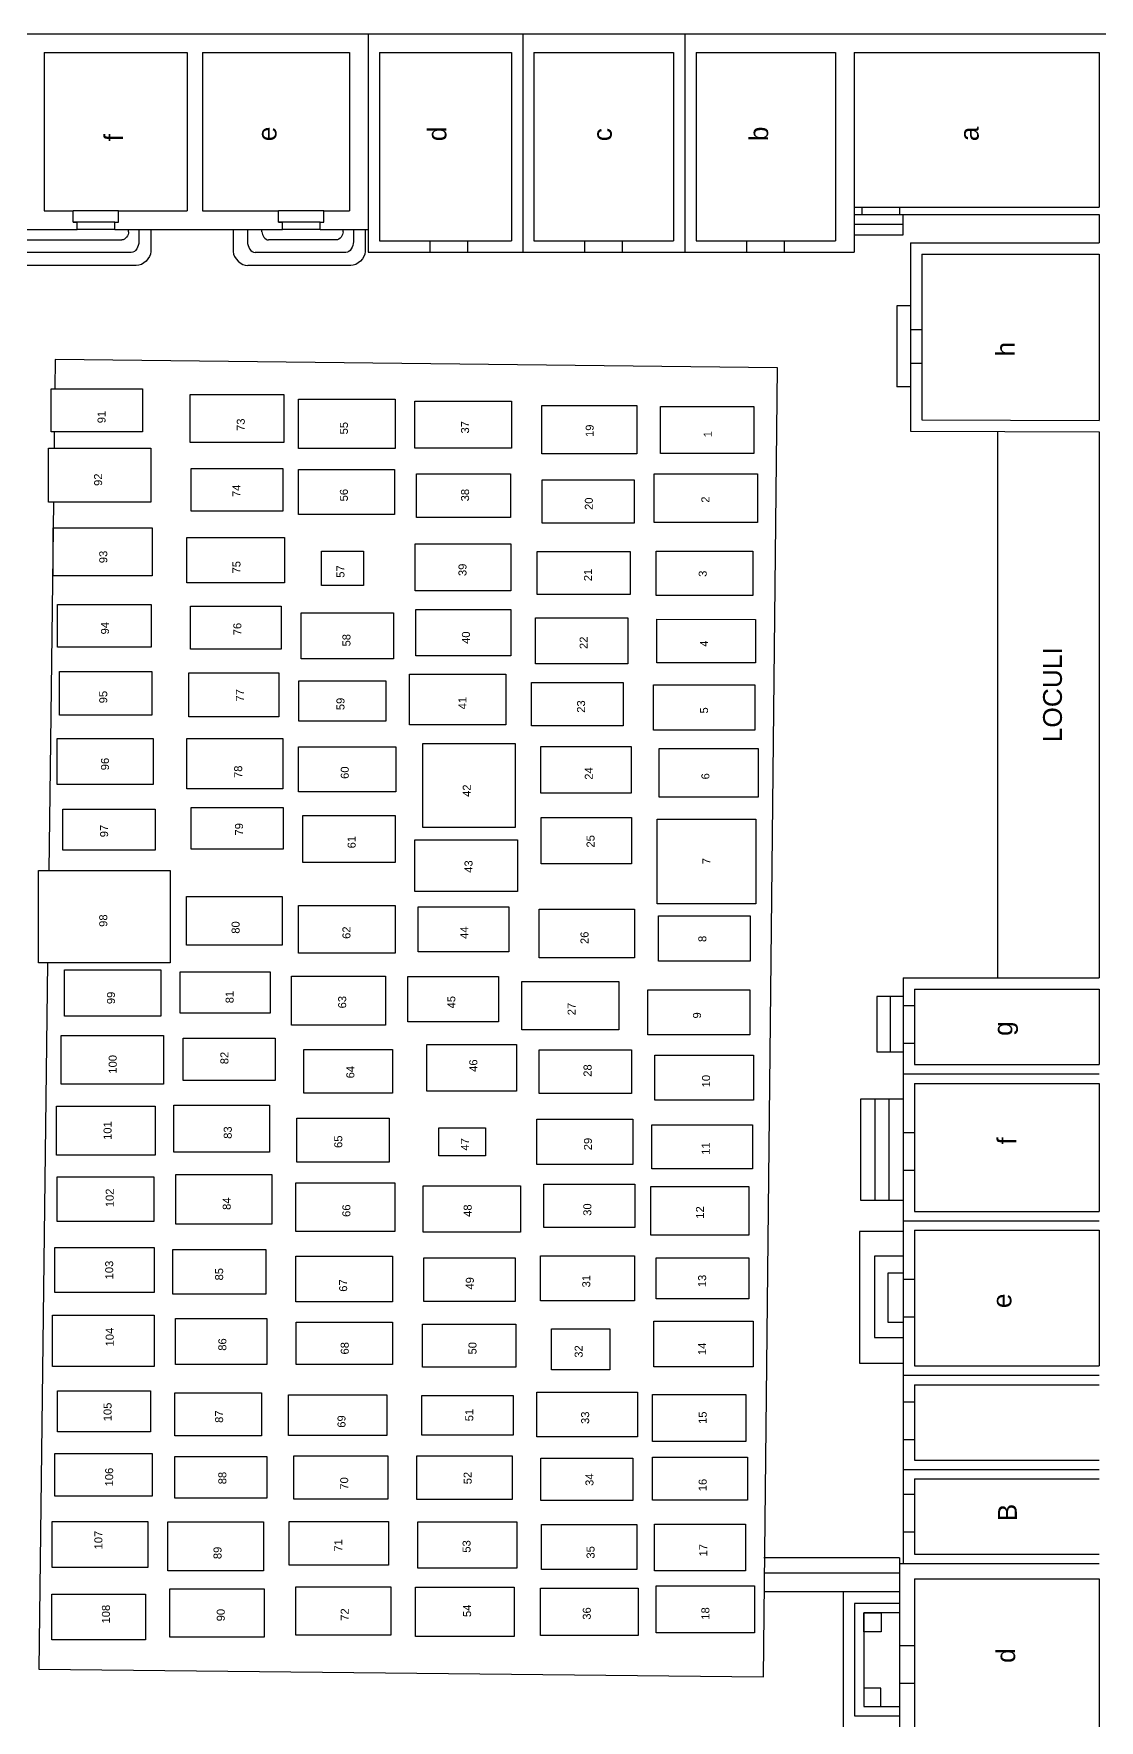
# Model space of a CAD drawing. Header units: millimetres. Extents: x 4085 to 4872, y 1447 to 1654.
# Drawn here: x 4180.1 to 4208.37, y 1608.96 to 1653.74 of the extents above; entities that cross this region are included whole.
import ezdxf

# ---------------------------------------------------------------- set-up
doc = ezdxf.new("R2010")
doc.units = ezdxf.units.MM
for name, color, linetype in [('01', 4, 'Continuous'), ('02', 3, 'Continuous'), ('04', 1, 'Continuous'), ('scritte', 6, 'Continuous')]:
    doc.layers.add(name, color=color, linetype=linetype)
doc.styles.get("Standard").update_dxf_attribs({"font": 'arial.ttf'})

# ---------------------------------------------------------------- blocks, each defined once
blk = doc.blocks.new('porta')
at = {"layer": '02', "color": 3}
for p, q in [((2556.688, 1439.223), (2555.488, 1439.223)), ((2556.588, 1438.923), (2555.588, 1438.923)), ((2556.588, 1438.723), (2555.588, 1438.723))]:
    blk.add_line(p, q, dxfattribs=at)
at = {"layer": '04'}
for p, q in [((2555.488, 1438.923), (2555.588, 1438.923)), ((2556.588, 1438.923), (2556.688, 1438.923))]:
    blk.add_line(p, q, dxfattribs=at)
for points in [[(2555.588, 1438.723), (2555.588, 1438.923), (2555.488, 1438.923), (2555.488, 1439.223)], [(2556.588, 1438.723), (2556.588, 1438.923), (2556.688, 1438.923), (2556.688, 1439.223)]]:
    blk.add_lwpolyline(points, dxfattribs=at)

msp = doc.modelspace()

# ---------------------------------------------------------------- linework, layer by layer
at = {"layer": '01'}
for p, q in [((4201.8736, 1648.6777), (4203.1736, 1648.6777)), ((4203.1736, 1648.3967), (4203.1736, 1648.9351)), ((4178.1966, 1648.2597), (4182.3196, 1648.2597)), ((4182.3196, 1648.2597), (4182.4359, 1648.2597)), ((4182.6149, 1648.4797), (4182.6149, 1648.5351)), ((4182.8885, 1648.5351), (4182.8885, 1648.2096)), ((4183.205, 1648.5351), (4183.205, 1647.953)), ((4185.3943, 1648.5351), (4185.3943, 1647.953)), ((4185.7707, 1648.5351), (4185.7707, 1648.2096)), ((4186.1528, 1648.4797), (4186.1528, 1648.5351)), ((4188.1274, 1648.2597), (4186.3318, 1648.2597)), ((4188.3062, 1648.4752), (4188.3062, 1648.5351)), ((4188.5799, 1648.5351), (4188.5799, 1648.2096)), ((4188.8964, 1648.5351), (4188.8964, 1647.953)), ((4201.8736, 1648.3967), (4203.1736, 1648.3967)), ((4182.6878, 1647.925), (4177.8362, 1647.925)), ((4188.3792, 1647.925), (4185.9714, 1647.925)), ((4182.8191, 1647.5779), (4177.645, 1647.5779)), ((4188.5105, 1647.5779), (4185.7802, 1647.5779)), ((4203.3655, 1646.51), (4203.003, 1646.51)), ((4203.003, 1646.51), (4203.003, 1644.3602)), ((4203.3655, 1644.3602), (4203.003, 1644.3602)), ((4203.1736, 1628.1769), (4202.4736, 1628.1769)), ((4202.4736, 1628.1769), (4202.4736, 1626.7088)), ((4202.8236, 1628.1769), (4202.8236, 1626.7088)), ((4203.1736, 1627.9382), (4203.1736, 1626.9382)), ((4203.4736, 1627.9382), (4203.4736, 1626.9382)), ((4202.4736, 1626.7088), (4203.1736, 1626.7088)), ((4203.1736, 1625.4476), (4202.0338, 1625.4476)), ((4202.0338, 1625.4476), (4202.0338, 1622.7673)), ((4202.4138, 1625.4476), (4202.4138, 1622.7673)), ((4202.7937, 1625.4476), (4202.7937, 1622.7673)), ((4203.1736, 1624.5635), (4203.1736, 1623.5635)), ((4203.4736, 1624.5635), (4203.4736, 1623.5635)), ((4202.0338, 1622.7673), (4203.1736, 1622.7673)), ((4203.1736, 1621.9385), (4202.0074, 1621.9385)), ((4202.0074, 1621.9385), (4202.0074, 1618.4385)), ((4203.1736, 1621.2867), (4202.4137, 1621.2867)), ((4202.4137, 1621.2867), (4202.4137, 1619.126)), ((4203.1736, 1620.8334), (4202.7614, 1620.8334)), ((4202.7614, 1620.8334), (4202.7614, 1619.534)), ((4203.1736, 1620.6697), (4203.1736, 1619.6697)), ((4203.4736, 1620.6697), (4203.4736, 1619.6697)), ((4202.7614, 1619.534), (4203.1736, 1619.534)), ((4202.4137, 1619.126), (4203.1736, 1619.126)), ((4202.0074, 1618.4385), (4203.1736, 1618.4385)), ((4203.1736, 1617.4167), (4203.1736, 1616.4167)), ((4203.4736, 1617.4167), (4203.4736, 1616.4167)), ((4203.1736, 1614.962), (4203.1736, 1613.962)), ((4203.4736, 1614.962), (4203.4736, 1613.962)), ((4203.0736, 1613.2699), (4199.4736, 1613.2699)), ((4203.0736, 1613.2699), (4203.0736, 1613.1199)), ((4203.0736, 1612.8699), (4199.4736, 1612.8699)), ((4203.0736, 1612.3699), (4199.4736, 1612.3699)), ((4203.0736, 1610.9505), (4203.0736, 1609.9505)), ((4203.4736, 1610.9505), (4203.4736, 1609.9505))]:
    msp.add_line(p, q, dxfattribs=at)
for points in [[(4199.8397, 1644.869), (4180.6673, 1645.0864), (4180.6576, 1644.3037)], [(4199.4646, 1610.1143), (4199.8397, 1644.869)], [(4180.6433, 1643.1628), (4180.6379, 1642.7294)], [(4180.6201, 1641.2966), (4180.5321, 1634.24), (4180.4982, 1631.5205)], [(4180.4676, 1629.0706), (4180.2338, 1610.3218), (4199.4646, 1610.1143)], [(4203.0736, 1612.3699), (4201.5736, 1612.3699), (4201.5736, 1608.7699), (4203.0736, 1608.7699)], [(4203.0736, 1612.0625), (4201.8811, 1612.0625), (4201.8811, 1609.0773), (4203.0736, 1609.0773)], [(4203.0736, 1611.8165), (4202.127, 1611.8165), (4202.127, 1609.3233), (4203.0736, 1609.3233)]]:
    msp.add_lwpolyline(points, dxfattribs=at)
for points in [[(4182.6149, 1648.4797), (4182.6149, 1648.3852), (4182.5305, 1648.2597), (4182.4359, 1648.2597)], [(4182.8885, 1648.2096), (4182.8885, 1648.0935), (4182.8039, 1647.925), (4182.6878, 1647.925)], [(4185.7707, 1648.2096), (4185.7707, 1648.0935), (4185.8553, 1647.925), (4185.9714, 1647.925)], [(4186.1528, 1648.4797), (4186.1528, 1648.3852), (4186.2372, 1648.2597), (4186.3318, 1648.2597)], [(4188.3063, 1648.4797), (4188.3063, 1648.3852), (4188.2219, 1648.2597), (4188.1274, 1648.2597)], [(4188.5799, 1648.2096), (4188.5799, 1648.0935), (4188.4953, 1647.925), (4188.3792, 1647.925)], [(4183.205, 1647.953), (4183.205, 1647.7736), (4182.9985, 1647.5779), (4182.8191, 1647.5779)], [(4185.3943, 1647.953), (4185.3943, 1647.7736), (4185.6008, 1647.5779), (4185.7802, 1647.5779)], [(4188.8964, 1647.953), (4188.8964, 1647.7736), (4188.6899, 1647.5779), (4188.5105, 1647.5779)]]:
    msp.add_open_spline(points, degree=3, dxfattribs=at)
for p in [(4202.4138, 1625.4476), (4202.7937, 1625.4476)]:
    msp.add_point(p, dxfattribs=at)
at = {"layer": '02'}
for p, q in [((4188.9736, 1653.7351), (4188.9736, 1648.5351)), ((4193.0736, 1653.7351), (4193.0736, 1647.9351)), ((4197.3736, 1653.7351), (4197.3736, 1647.9351)), ((4202.0736, 1649.1351), (4203.0736, 1649.1351)), ((4202.0736, 1648.9351), (4203.0736, 1648.9351)), ((4190.6185, 1648.2351), (4191.6185, 1648.2351)), ((4194.7185, 1648.2351), (4195.7185, 1648.2351)), ((4199.0185, 1648.2351), (4200.0185, 1648.2351)), ((4190.6185, 1647.9351), (4191.6185, 1647.9351)), ((4194.7185, 1647.9351), (4195.7185, 1647.9351)), ((4199.0185, 1647.9351), (4200.0185, 1647.9351)), ((4203.3655, 1645.8851), (4203.3655, 1644.9851)), ((4203.6655, 1645.8851), (4203.6655, 1644.9851)), ((4205.6736, 1643.1699), (4205.6736, 1628.6699)), ((4203.1736, 1626.1199), (4208.3736, 1626.1199)), ((4203.1736, 1622.2199), (4208.3736, 1622.2199)), ((4203.1736, 1618.1199), (4208.3736, 1618.1199)), ((4203.1736, 1615.6199), (4208.3736, 1615.6199)), ((4203.0736, 1613.1199), (4208.3736, 1613.1199))]:
    msp.add_line(p, q, dxfattribs=at)
for points in [[(4180.5581, 1644.3037), (4182.9831, 1644.3037), (4182.9831, 1643.1628), (4180.5581, 1643.1628)], [(4184.2488, 1644.1534), (4186.7357, 1644.1534), (4186.7357, 1642.8797), (4184.2488, 1642.8797)], [(4187.1251, 1644.0295), (4189.6918, 1644.0295), (4189.6918, 1642.7205), (4187.1251, 1642.7205)], [(4190.2139, 1643.9808), (4192.7803, 1643.9808), (4192.7803, 1642.734), (4190.2139, 1642.734)], [(4193.5824, 1643.865), (4196.1043, 1643.865), (4196.1043, 1642.5826), (4193.5824, 1642.5826)], [(4196.7281, 1643.8383), (4199.2054, 1643.8383), (4199.2054, 1642.5915), (4196.7281, 1642.5915)], [(4180.4873, 1642.7294), (4183.2044, 1642.7294), (4183.2044, 1641.2966), (4180.4873, 1641.2966)], [(4184.2753, 1642.1899), (4186.7092, 1642.1899), (4186.7092, 1641.0578), (4184.2753, 1641.0578)], [(4187.1251, 1642.1633), (4189.6741, 1642.1633), (4189.6741, 1640.9693), (4187.1251, 1640.9693)], [(4190.2587, 1642.0545), (4192.7538, 1642.0545), (4192.7538, 1640.8879), (4190.2587, 1640.8879)], [(4193.5915, 1641.8942), (4196.0332, 1641.8942), (4196.0332, 1640.7454), (4193.5915, 1640.7454)], [(4196.559, 1642.0545), (4199.3036, 1642.0545), (4199.3036, 1640.7632), (4196.559, 1640.7632)], [(4180.6116, 1640.6151), (4183.2398, 1640.6151), (4183.2398, 1639.342), (4180.6116, 1639.342)], [(4184.162, 1640.3581), (4186.7552, 1640.3581), (4186.7552, 1639.1553), (4184.162, 1639.1553)], [(4190.2234, 1640.1908), (4192.7631, 1640.1908), (4192.7631, 1638.944), (4190.2234, 1638.944)], [(4187.7376, 1639.9955), (4188.8527, 1639.9955), (4188.8527, 1639.0845), (4187.7376, 1639.0845)], [(4193.4556, 1639.9869), (4195.9289, 1639.9869), (4195.9289, 1638.8457), (4193.4556, 1638.8457)], [(4196.6196, 1639.9981), (4199.1764, 1639.9981), (4199.1764, 1638.8179), (4196.6196, 1638.8179)], [(4180.7278, 1638.5861), (4183.2147, 1638.5861), (4183.2147, 1637.454), (4180.7278, 1637.454)], [(4184.2591, 1638.5419), (4186.6664, 1638.5419), (4186.6664, 1637.401), (4184.2591, 1637.401)], [(4187.1974, 1638.365), (4189.649, 1638.365), (4189.649, 1637.1445), (4187.1974, 1637.1445)], [(4190.2381, 1638.4518), (4192.7605, 1638.4518), (4192.7605, 1637.2224), (4190.2381, 1637.2224)], [(4193.4154, 1638.2307), (4195.867, 1638.2307), (4195.867, 1637.0102), (4193.4154, 1637.0102)], [(4196.6369, 1638.1953), (4199.2529, 1638.1886), (4199.2529, 1637.03), (4196.6369, 1637.0367)], [(4180.7803, 1636.8065), (4183.2318, 1636.8065), (4183.2318, 1635.6478), (4180.7803, 1635.6478)], [(4184.2142, 1636.7711), (4186.6039, 1636.7711), (4186.6039, 1635.6036), (4184.2142, 1635.6036)], [(4187.1349, 1636.5588), (4189.4448, 1636.5588), (4189.4448, 1635.4886), (4187.1349, 1635.4886)], [(4190.0698, 1636.7344), (4192.6275, 1636.7344), (4192.6275, 1635.3901), (4190.0698, 1635.3901)], [(4193.309, 1636.5133), (4195.7429, 1636.5133), (4195.7429, 1635.3635), (4193.309, 1635.3635)], [(4196.5483, 1636.4514), (4199.23, 1636.4514), (4199.23, 1635.2486), (4196.5483, 1635.2486)], [(4180.7183, 1635.0287), (4183.2672, 1635.0287), (4183.2672, 1633.8082), (4180.7183, 1633.8082)], [(4184.1611, 1635.0287), (4186.7101, 1635.0287), (4186.7101, 1633.6932), (4184.1611, 1633.6932)], [(4187.126, 1634.8076), (4189.7104, 1634.8076), (4189.7104, 1633.6136), (4187.126, 1633.6136)], [(4190.4237, 1634.8926), (4192.8753, 1634.8926), (4192.8753, 1632.6638), (4190.4237, 1632.6638)], [(4193.5568, 1634.813), (4195.9552, 1634.813), (4195.9552, 1633.5748), (4193.5568, 1633.5748)], [(4196.6987, 1634.76), (4199.3184, 1634.76), (4199.3184, 1633.4687), (4196.6987, 1633.4687)], [(4180.8694, 1633.1479), (4183.321, 1633.1479), (4183.321, 1632.06), (4180.8694, 1632.06)], [(4184.2768, 1633.1921), (4186.7195, 1633.1921), (4186.7195, 1632.0866), (4184.2768, 1632.0866)], [(4187.2417, 1632.9798), (4189.6933, 1632.9798), (4189.6933, 1631.7328), (4187.2417, 1631.7328)], [(4193.5654, 1632.9263), (4195.9638, 1632.9263), (4195.9638, 1631.697), (4193.5654, 1631.697)], [(4196.6453, 1632.8821), (4199.2562, 1632.8821), (4199.2562, 1630.6356), (4196.6453, 1630.6356)], [(4190.2111, 1632.3338), (4192.937, 1632.3338), (4192.937, 1630.9629), (4190.2111, 1630.9629)], [(4180.2233, 1631.5205), (4183.7192, 1631.5205), (4183.7192, 1629.0706), (4180.2233, 1629.0706)], [(4184.1529, 1630.8306), (4186.693, 1630.8306), (4186.693, 1629.5393), (4184.1529, 1629.5393)], [(4187.1267, 1630.5918), (4189.6933, 1630.5918), (4189.6933, 1629.3271), (4187.1267, 1629.3271)], [(4190.2997, 1630.5542), (4192.707, 1630.5542), (4192.707, 1629.3602), (4190.2997, 1629.3602)], [(4193.5124, 1630.4923), (4196.0436, 1630.4923), (4196.0436, 1629.201), (4193.5124, 1629.201)], [(4196.6808, 1630.3154), (4199.1058, 1630.3154), (4199.1058, 1629.1125), (4196.6808, 1629.1125)], [(4180.9137, 1628.8819), (4183.4714, 1628.8819), (4183.4714, 1627.6525), (4180.9137, 1627.6525)], [(4183.9848, 1628.8288), (4186.3744, 1628.8288), (4186.3744, 1627.7321), (4183.9848, 1627.7321)], [(4186.9408, 1628.7138), (4189.4366, 1628.7138), (4189.4366, 1627.4137), (4186.9408, 1627.4137)], [(4190.0299, 1628.7107), (4192.4283, 1628.7107), (4192.4283, 1627.499), (4190.0299, 1627.499)], [(4193.0519, 1628.571), (4195.6274, 1628.571), (4195.6274, 1627.2885), (4193.0519, 1627.2885)], [(4196.3974, 1628.3498), (4199.0968, 1628.3498), (4199.0968, 1627.1558), (4196.3974, 1627.1558)], [(4180.8254, 1627.1364), (4183.5425, 1627.1364), (4183.5425, 1625.8451), (4180.8254, 1625.8451)], [(4184.0647, 1627.0656), (4186.5074, 1627.0656), (4186.5074, 1625.9424), (4184.0647, 1625.9424)], [(4187.2685, 1626.7649), (4189.6227, 1626.7649), (4189.6227, 1625.6063), (4187.2685, 1625.6063)], [(4190.5255, 1626.8976), (4192.9063, 1626.8976), (4192.9063, 1625.6594), (4190.5255, 1625.6594)], [(4193.5125, 1626.7635), (4195.9641, 1626.7635), (4195.9641, 1625.6049), (4193.5125, 1625.6049)], [(4196.5836, 1626.622), (4199.1945, 1626.622), (4199.1945, 1625.428), (4196.5836, 1625.428)], [(4183.8169, 1625.2879), (4186.3569, 1625.2879), (4186.3569, 1624.0408), (4183.8169, 1624.0408)], [(4180.7015, 1625.2614), (4183.3212, 1625.2614), (4183.3212, 1623.9612), (4180.7015, 1623.9612)], [(4187.0827, 1624.943), (4189.5342, 1624.943), (4189.5342, 1623.7755), (4187.0827, 1623.7755)], [(4193.4467, 1624.9204), (4195.9956, 1624.9204), (4195.9956, 1623.7176), (4193.4467, 1623.7176)], [(4190.8441, 1624.6865), (4192.0832, 1624.6865), (4192.0832, 1623.9435), (4190.8441, 1623.9435)], [(4196.5041, 1624.7698), (4199.168, 1624.7698), (4199.168, 1623.6023), (4196.5041, 1623.6023)], [(4180.7198, 1623.3903), (4183.2864, 1623.3903), (4183.2864, 1622.2052), (4180.7198, 1622.2052)], [(4183.8705, 1623.4522), (4186.4194, 1623.4522), (4186.4194, 1622.1344), (4183.8705, 1622.1344)], [(4187.0567, 1623.2311), (4189.6764, 1623.2311), (4189.6764, 1621.9398), (4187.0567, 1621.9398)], [(4190.4287, 1623.1515), (4193.013, 1623.1515), (4193.013, 1621.9221), (4190.4287, 1621.9221)], [(4193.6325, 1623.1957), (4196.0487, 1623.1957), (4196.0487, 1622.046), (4193.6325, 1622.046)], [(4196.4775, 1623.1336), (4199.0707, 1623.1336), (4199.0707, 1621.8423), (4196.4775, 1621.8423)], [(4180.6578, 1621.5153), (4183.2952, 1621.5153), (4183.2952, 1620.3213), (4180.6578, 1620.3213)], [(4183.7909, 1621.4622), (4186.2601, 1621.4622), (4186.2601, 1620.2771), (4183.7909, 1620.2771)], [(4187.0567, 1621.2853), (4189.6145, 1621.2853), (4189.6145, 1620.0736), (4187.0567, 1620.0736)], [(4193.544, 1621.2942), (4196.0399, 1621.2942), (4196.0399, 1620.1002), (4193.544, 1620.1002)], [(4190.4464, 1621.2411), (4192.8714, 1621.2411), (4192.8714, 1620.0825), (4190.4464, 1620.0825)], [(4196.6194, 1621.2368), (4199.071, 1621.2368), (4199.071, 1620.1489), (4196.6194, 1620.1489)], [(4180.5961, 1619.7143), (4183.2955, 1619.7143), (4183.2955, 1618.3523), (4180.5961, 1618.3523)], [(4183.8619, 1619.6259), (4186.2869, 1619.6259), (4186.2869, 1618.4053), (4183.8619, 1618.4053)], [(4187.0657, 1619.5286), (4189.6147, 1619.5286), (4189.6147, 1618.4053), (4187.0657, 1618.4053)], [(4190.4112, 1619.4755), (4192.8893, 1619.4755), (4192.8893, 1618.3346), (4190.4112, 1618.3346)], [(4196.5574, 1619.5564), (4199.186, 1619.5564), (4199.186, 1618.3447), (4196.5574, 1618.3447)], [(4193.8363, 1619.3517), (4195.3851, 1619.3517), (4195.3851, 1618.2638), (4193.8363, 1618.2638)], [(4180.7288, 1617.7066), (4183.1981, 1617.7066), (4183.1981, 1616.6188), (4180.7288, 1616.6188)], [(4193.4469, 1617.6712), (4196.1197, 1617.6712), (4196.1197, 1616.4861), (4193.4469, 1616.4861)], [(4183.8442, 1617.6536), (4186.1453, 1617.6536), (4186.1453, 1616.5126), (4183.8442, 1616.5126)], [(4186.8622, 1617.6005), (4189.4642, 1617.6005), (4189.4642, 1616.5215), (4186.8622, 1616.5215)], [(4190.3935, 1617.5828), (4192.8185, 1617.5828), (4192.8185, 1616.5303), (4190.3935, 1616.5303)], [(4196.5221, 1617.6069), (4198.9914, 1617.6069), (4198.9914, 1616.3598), (4196.5221, 1616.3598)], [(4180.658, 1616.0439), (4183.2424, 1616.0439), (4183.2424, 1614.9118), (4180.658, 1614.9118)], [(4183.8442, 1615.9643), (4186.2869, 1615.9643), (4186.2869, 1614.8587), (4183.8442, 1614.8587)], [(4187.0038, 1615.982), (4189.4908, 1615.982), (4189.4908, 1614.8322), (4187.0038, 1614.8322)], [(4190.2607, 1615.982), (4192.792, 1615.982), (4192.792, 1614.8233), (4190.2607, 1614.8233)], [(4193.5531, 1615.92), (4195.9958, 1615.92), (4195.9958, 1614.7968), (4193.5531, 1614.7968)], [(4196.5221, 1615.9441), (4199.0356, 1615.9441), (4199.0356, 1614.8032), (4196.5221, 1614.8032)], [(4180.5866, 1614.2355), (4183.1267, 1614.2355), (4183.1267, 1613.0149), (4180.5866, 1613.0149)], [(4183.6577, 1614.2266), (4186.1978, 1614.2266), (4186.1978, 1612.9265), (4183.6577, 1612.9265)], [(4186.8793, 1614.2355), (4189.5167, 1614.2355), (4189.5167, 1613.0768), (4186.8793, 1613.0768)], [(4190.2867, 1614.2266), (4192.9153, 1614.2266), (4192.9153, 1612.9972), (4190.2867, 1612.9972)], [(4193.5732, 1614.1543), (4196.1044, 1614.1543), (4196.1044, 1612.9603), (4193.5732, 1612.9603)], [(4196.5735, 1614.1632), (4198.9897, 1614.1632), (4198.9897, 1612.925), (4196.5735, 1612.925)], [(4180.5778, 1612.3074), (4183.0647, 1612.3074), (4183.0647, 1611.0957), (4180.5778, 1611.0957)], [(4183.7108, 1612.4489), (4186.2155, 1612.4489), (4186.2155, 1611.1664), (4183.7108, 1611.1664)], [(4187.0563, 1612.502), (4189.5787, 1612.502), (4189.5787, 1611.2195), (4187.0563, 1611.2195)], [(4190.2247, 1612.4931), (4192.8445, 1612.4931), (4192.8445, 1611.1841), (4190.2247, 1611.1841)], [(4193.5466, 1612.465), (4196.1398, 1612.465), (4196.1398, 1611.2091), (4193.5466, 1611.2091)], [(4196.6177, 1612.527), (4199.2286, 1612.527), (4199.2286, 1611.2799), (4196.6177, 1611.2799)], [(4202.127, 1611.8165), (4202.5891, 1611.8165), (4202.5891, 1611.3093), (4202.127, 1611.3093)], [(4202.127, 1609.3233), (4202.5814, 1609.3233), (4202.5814, 1609.8106), (4202.127, 1609.8106)]]:
    msp.add_lwpolyline(points, close=True, dxfattribs=at)
at = {"layer": '04'}
for p, q in [((4117.0773, 1653.7351), (4208.8736, 1653.7351)), ((4180.3736, 1653.2351), (4184.1736, 1653.2351)), ((4180.3736, 1653.2351), (4180.3736, 1649.0351)), ((4184.1736, 1653.2351), (4184.1736, 1649.0351)), ((4184.5736, 1653.2351), (4188.4736, 1653.2351)), ((4184.5736, 1653.2351), (4184.5736, 1649.0351)), ((4188.4736, 1653.2351), (4188.4736, 1649.0351)), ((4189.2736, 1653.2351), (4192.7736, 1653.2351)), ((4189.2736, 1653.2351), (4189.2736, 1648.2351)), ((4192.7736, 1653.2351), (4192.7736, 1648.2351)), ((4193.3736, 1653.2351), (4197.0736, 1653.2351)), ((4193.3736, 1653.2351), (4193.3736, 1648.2351)), ((4197.0736, 1653.2351), (4197.0736, 1648.2351)), ((4197.6736, 1653.2351), (4201.3736, 1653.2351)), ((4197.6736, 1653.2351), (4197.6736, 1648.2351)), ((4201.3736, 1653.2351), (4201.3736, 1648.2351)), ((4201.8736, 1653.2351), (4208.3736, 1653.2351)), ((4201.8736, 1653.2351), (4201.8736, 1648.5351)), ((4208.3736, 1653.2351), (4208.3736, 1649.1351)), ((4180.3736, 1649.0351), (4181.1465, 1649.0351)), ((4182.3465, 1649.0351), (4184.1736, 1649.0351)), ((4184.5736, 1649.0351), (4186.5964, 1649.0351)), ((4187.7964, 1649.0351), (4188.4736, 1649.0351)), ((4201.8736, 1649.1351), (4202.0736, 1649.1351)), ((4202.0736, 1649.1351), (4202.0736, 1648.9351)), ((4203.0736, 1649.1351), (4208.3736, 1649.1351)), ((4203.0736, 1649.1351), (4203.0736, 1648.9351)), ((4181.1465, 1648.7351), (4181.2465, 1648.7351)), ((4182.2465, 1648.7351), (4182.3465, 1648.7351)), ((4186.5964, 1648.7351), (4186.6964, 1648.7351)), ((4187.6964, 1648.7351), (4187.7964, 1648.7351)), ((4201.8736, 1648.9351), (4202.0736, 1648.9351)), ((4203.0736, 1648.9351), (4208.3736, 1648.9351)), ((4208.3736, 1648.9351), (4208.3736, 1648.1851)), ((4179.1929, 1648.5351), (4181.2465, 1648.5351)), ((4182.2465, 1648.5351), (4186.6964, 1648.5351)), ((4187.6964, 1648.5351), (4188.9736, 1648.5351)), ((4188.9736, 1648.5351), (4188.9736, 1647.9351)), ((4189.2736, 1648.2351), (4190.6185, 1648.2351)), ((4190.6185, 1647.9351), (4190.6185, 1648.2351)), ((4191.6185, 1648.2351), (4192.7736, 1648.2351)), ((4191.6185, 1647.9351), (4191.6185, 1648.2351)), ((4193.3736, 1648.2351), (4194.7185, 1648.2351)), ((4194.7185, 1647.9351), (4194.7185, 1648.2351)), ((4195.7185, 1648.2351), (4197.0736, 1648.2351)), ((4195.7185, 1647.9351), (4195.7185, 1648.2351)), ((4197.6736, 1648.2351), (4199.0185, 1648.2351)), ((4199.0185, 1647.9351), (4199.0185, 1648.2351)), ((4200.0185, 1648.2351), (4201.3736, 1648.2351)), ((4200.0185, 1647.9351), (4200.0185, 1648.2351)), ((4201.8736, 1648.5351), (4201.8736, 1647.9351)), ((4203.3655, 1648.1851), (4208.3736, 1648.1851)), ((4203.3655, 1648.1851), (4203.3655, 1645.8851)), ((4188.9736, 1647.9351), (4190.6185, 1647.9351)), ((4191.6185, 1647.9351), (4194.7185, 1647.9351)), ((4195.7185, 1647.9351), (4199.0185, 1647.9351)), ((4200.0185, 1647.9351), (4201.8736, 1647.9351)), ((4203.6655, 1647.8851), (4208.3736, 1647.8851)), ((4203.6655, 1647.8851), (4203.6655, 1645.8851)), ((4208.3736, 1647.8851), (4208.3736, 1643.4699)), ((4203.3655, 1645.8851), (4203.6655, 1645.8851)), ((4203.3655, 1644.9851), (4203.3655, 1643.1851)), ((4203.3655, 1644.9851), (4203.6655, 1644.9851)), ((4203.6655, 1644.9851), (4203.6655, 1643.4842)), ((4203.6655, 1643.4842), (4208.3736, 1643.4699)), ((4203.3655, 1643.1851), (4208.3736, 1643.1699)), ((4208.3736, 1643.1699), (4208.3736, 1628.6699)), ((4203.1736, 1628.6699), (4208.3736, 1628.6699)), ((4203.1736, 1628.6699), (4203.1736, 1627.9382)), ((4203.4736, 1628.3699), (4208.3736, 1628.3699)), ((4203.4736, 1628.3699), (4203.4736, 1627.9382)), ((4208.3736, 1628.3699), (4208.3736, 1626.3699)), ((4203.1736, 1627.9382), (4203.4736, 1627.9382)), ((4203.1736, 1626.9382), (4203.4736, 1626.9382)), ((4203.1736, 1626.9382), (4203.1736, 1624.5635)), ((4203.4736, 1626.9382), (4203.4736, 1626.3699)), ((4203.4736, 1626.3699), (4208.3736, 1626.3699)), ((4203.4736, 1625.8699), (4208.3736, 1625.8699)), ((4203.4736, 1625.8699), (4203.4736, 1624.5635)), ((4208.3736, 1625.8699), (4208.3736, 1622.4699)), ((4203.1736, 1624.5635), (4203.4736, 1624.5635)), ((4203.1736, 1623.5635), (4203.1736, 1620.6697)), ((4203.1736, 1623.5635), (4203.4736, 1623.5635)), ((4203.4736, 1623.5635), (4203.4736, 1622.4699)), ((4203.4736, 1622.4699), (4208.3736, 1622.4699)), ((4203.4736, 1621.9699), (4203.4736, 1620.6697)), ((4203.4736, 1621.9699), (4208.3736, 1621.9699)), ((4208.3736, 1621.9699), (4208.3736, 1618.3699)), ((4203.1736, 1620.6697), (4203.4736, 1620.6697)), ((4203.1736, 1619.6697), (4203.1736, 1617.4167)), ((4203.1736, 1619.6697), (4203.4736, 1619.6697)), ((4203.4736, 1619.6697), (4203.4736, 1618.3699)), ((4203.4736, 1618.3699), (4208.3736, 1618.3699)), ((4203.4736, 1617.8699), (4203.4736, 1617.4167)), ((4203.4736, 1617.8699), (4208.3736, 1617.8699)), ((4203.1736, 1617.4167), (4203.4736, 1617.4167)), ((4203.1736, 1616.4167), (4203.1736, 1615.6199)), ((4203.1736, 1616.4167), (4203.4736, 1616.4167)), ((4203.4736, 1616.4167), (4203.4736, 1615.8699)), ((4203.1736, 1615.6199), (4203.1736, 1614.962)), ((4203.4736, 1615.8699), (4208.3736, 1615.8699)), ((4203.4736, 1615.3699), (4203.4736, 1614.962)), ((4203.4736, 1615.3699), (4208.3736, 1615.3699)), ((4203.1736, 1614.962), (4203.4736, 1614.962)), ((4203.1736, 1613.962), (4203.1736, 1613.1199)), ((4203.1736, 1613.962), (4203.4736, 1613.962)), ((4203.4736, 1613.962), (4203.4736, 1613.3699)), ((4203.4736, 1613.3699), (4208.3736, 1613.3699)), ((4203.0736, 1613.1199), (4203.0736, 1610.9505)), ((4203.4736, 1612.7199), (4203.4736, 1608.6199)), ((4203.4736, 1612.7199), (4208.3736, 1612.7199)), ((4208.3736, 1612.7199), (4208.3736, 1608.6199)), ((4203.0736, 1610.9505), (4203.4736, 1610.9505)), ((4203.0736, 1609.9505), (4203.0736, 1608.2199)), ((4203.0736, 1609.9505), (4203.4736, 1609.9505))]:
    msp.add_line(p, q, dxfattribs=at)

# ---------------------------------------------------------------- block references
at = {"layer": '01'}
for p in [(1625.6586, 209.812), (1631.1086, 209.812)]:
    msp.add_blockref('porta', p, dxfattribs=at)

# ---------------------------------------------------------------- texts
at = {"layer": 'scritte'}
for s, height, p in [('a', 0.5, (4205.1737, 1650.8817)), ('f', 0.5, (4182.4701, 1650.8817)), ('e', 0.5, (4186.54, 1650.8817)), ('d', 0.5, (4191.0488, 1650.8817)), ('c', 0.5, (4195.4379, 1650.8817)), ('b', 0.5, (4199.5876, 1650.8817)), ('h', 0.5, (4206.133, 1645.1681)), ('91', 0.21243, (4182.0037, 1643.3945)), ('73', 0.21243, (4185.6983, 1643.1894)), ('55', 0.21243, (4188.435, 1643.0983)), ('37', 0.21243, (4191.6507, 1643.1211)), ('19', 0.21243, (4194.9576, 1643.0299)), ('1', 0.2124, (4198.0903, 1643.0213)), ('92', 0.21243, (4181.9124, 1641.7308)), ('74', 0.21243, (4185.5843, 1641.4345)), ('56', 0.21243, (4188.435, 1641.3206)), ('38', 0.21243, (4191.6507, 1641.3206)), ('20', 0.21243, (4194.9348, 1641.0927)), ('2', 0.2124, (4198.0279, 1641.2847)), ('93', 0.21243, (4182.0493, 1639.6796)), ('75', 0.21243, (4185.5843, 1639.4061)), ('39', 0.21243, (4191.5823, 1639.3378)), ('57', 0.21243, (4188.3438, 1639.2922)), ('21', 0.21243, (4194.912, 1639.201)), ('3', 0.2124, (4197.9567, 1639.3166)), ('94', 0.21243, (4182.0949, 1637.788)), ('76', 0.21243, (4185.6071, 1637.7652)), ('40', 0.21243, (4191.6735, 1637.5373)), ('58', 0.21243, (4188.5035, 1637.4689)), ('22', 0.21243, (4194.798, 1637.4005)), ('4', 0.2124, (4197.9908, 1637.4613)), ('LOCULI', 0.5, (4207.3828, 1634.9246)), ('95', 0.21243, (4182.0489, 1635.9591)), ('77', 0.21243, (4185.6751, 1636.0047)), ('59', 0.21243, (4188.3435, 1635.7768)), ('41', 0.21243, (4191.582, 1635.7996)), ('23', 0.21243, (4194.7292, 1635.7084)), ('5', 0.2124, (4197.9921, 1635.6886)), ('96', 0.21243, (4182.0946, 1634.1814)), ('78', 0.21243, (4185.6295, 1633.9763)), ('60', 0.21243, (4188.4575, 1633.9535)), ('24', 0.21243, (4194.9345, 1633.9307)), ('42', 0.21243, (4191.696, 1633.4749)), ('6', 0.2124, (4198.0277, 1633.9387)), ('97', 0.21243, (4182.0717, 1632.4037)), ('79', 0.21243, (4185.6523, 1632.4493)), ('25', 0.21243, (4194.9801, 1632.1302)), ('61', 0.21243, (4188.64, 1632.1075)), ('43', 0.21243, (4191.7416, 1631.4605)), ('7', 0.2124, (4198.0545, 1631.6856)), ('98', 0.21243, (4182.0489, 1630.0246)), ('80', 0.21243, (4185.5611, 1629.8423)), ('62', 0.21243, (4188.5031, 1629.7056)), ('44', 0.21243, (4191.6276, 1629.7056)), ('26', 0.21243, (4194.8204, 1629.5688)), ('8', 0.2124, (4197.9476, 1629.6228)), ('99', 0.21243, (4182.2542, 1627.9734)), ('81', 0.21243, (4185.4015, 1627.9962)), ('63', 0.21243, (4188.3891, 1627.8595)), ('45', 0.21243, (4191.2855, 1627.8595)), ('27', 0.21243, (4194.4784, 1627.6772)), ('9', 0.2124, (4197.805, 1627.5923)), ('g', 0.5, (4206.0681, 1627.13)), ('82', 0.21243, (4185.2646, 1626.3781)), ('100', 0.21243, (4182.2998, 1626.1274)), ('64', 0.21243, (4188.6063, 1626.0017)), ('46', 0.21243, (4191.8694, 1626.1756)), ('28', 0.21243, (4194.9004, 1626.0452)), ('10', 0.21243, (4198.0455, 1625.7643)), ('101', 0.21243, (4182.1635, 1624.369)), ('83', 0.21243, (4185.3535, 1624.3976)), ('65', 0.21243, (4188.286, 1624.1546)), ('47', 0.21243, (4191.6477, 1624.0831)), ('29', 0.21243, (4194.9118, 1624.0934)), ('f', 0.5, (4206.1696, 1624.2458)), ('11', 0.21243, (4198.0366, 1623.9726)), ('102', 0.21243, (4182.2207, 1622.5821)), ('84', 0.21243, (4185.3249, 1622.5106)), ('66', 0.21243, (4188.5006, 1622.3248)), ('48', 0.21243, (4191.7192, 1622.3248)), ('30', 0.21243, (4194.8949, 1622.3534)), ('12', 0.21243, (4197.8851, 1622.2773)), ('103', 0.21243, (4182.2064, 1620.6665)), ('85', 0.21243, (4185.1246, 1620.6379)), ('67', 0.21243, (4188.4148, 1620.3377)), ('49', 0.21243, (4191.7764, 1620.3949)), ('31', 0.21243, (4194.8663, 1620.4521)), ('13', 0.21243, (4197.9416, 1620.4587)), ('e', 0.5, (4206.042, 1619.9026)), ('104', 0.21243, (4182.2203, 1618.8862)), ('86', 0.21243, (4185.2101, 1618.7719)), ('68', 0.21243, (4188.4573, 1618.6718)), ('50', 0.21243, (4191.8476, 1618.6718)), ('32', 0.21243, (4194.6657, 1618.586)), ('14', 0.21243, (4197.9416, 1618.6575)), ('105', 0.21243, (4182.1631, 1616.8992)), ('87', 0.21243, (4185.1243, 1616.8563)), ('69', 0.21243, (4188.3715, 1616.7276)), ('51', 0.21243, (4191.7618, 1616.8992)), ('33', 0.21243, (4194.8374, 1616.8277)), ('15', 0.21243, (4197.9559, 1616.8277)), ('106', 0.21243, (4182.206, 1615.1694)), ('88', 0.21243, (4185.2101, 1615.2266)), ('52', 0.21243, (4191.7189, 1615.2266)), ('34', 0.21243, (4194.9518, 1615.1837)), ('70', 0.21243, (4188.443, 1615.0836)), ('16', 0.21243, (4197.9559, 1615.0408)), ('B', 0.5, (4206.1867, 1614.2431)), ('107', 0.21243, (4181.9199, 1613.4969)), ('71', 0.21243, (4188.2857, 1613.4397)), ('53', 0.21243, (4191.6903, 1613.4111)), ('89', 0.21243, (4185.0814, 1613.2395)), ('35', 0.21243, (4194.9804, 1613.2538)), ('17', 0.21243, (4197.9702, 1613.311)), ('108', 0.21243, (4182.1203, 1611.5311)), ('90', 0.21243, (4185.1672, 1611.5883)), ('72', 0.21243, (4188.4574, 1611.6026)), ('54', 0.21243, (4191.7046, 1611.7026)), ('36', 0.21243, (4194.8803, 1611.6312)), ('18', 0.21243, (4198.0274, 1611.6312)), ('d', 0.5, (4206.1409, 1610.4841))]:
    msp.add_text(s, height=height, rotation=90, dxfattribs=at).set_placement(p)

doc.saveas('drawing.dxf')
